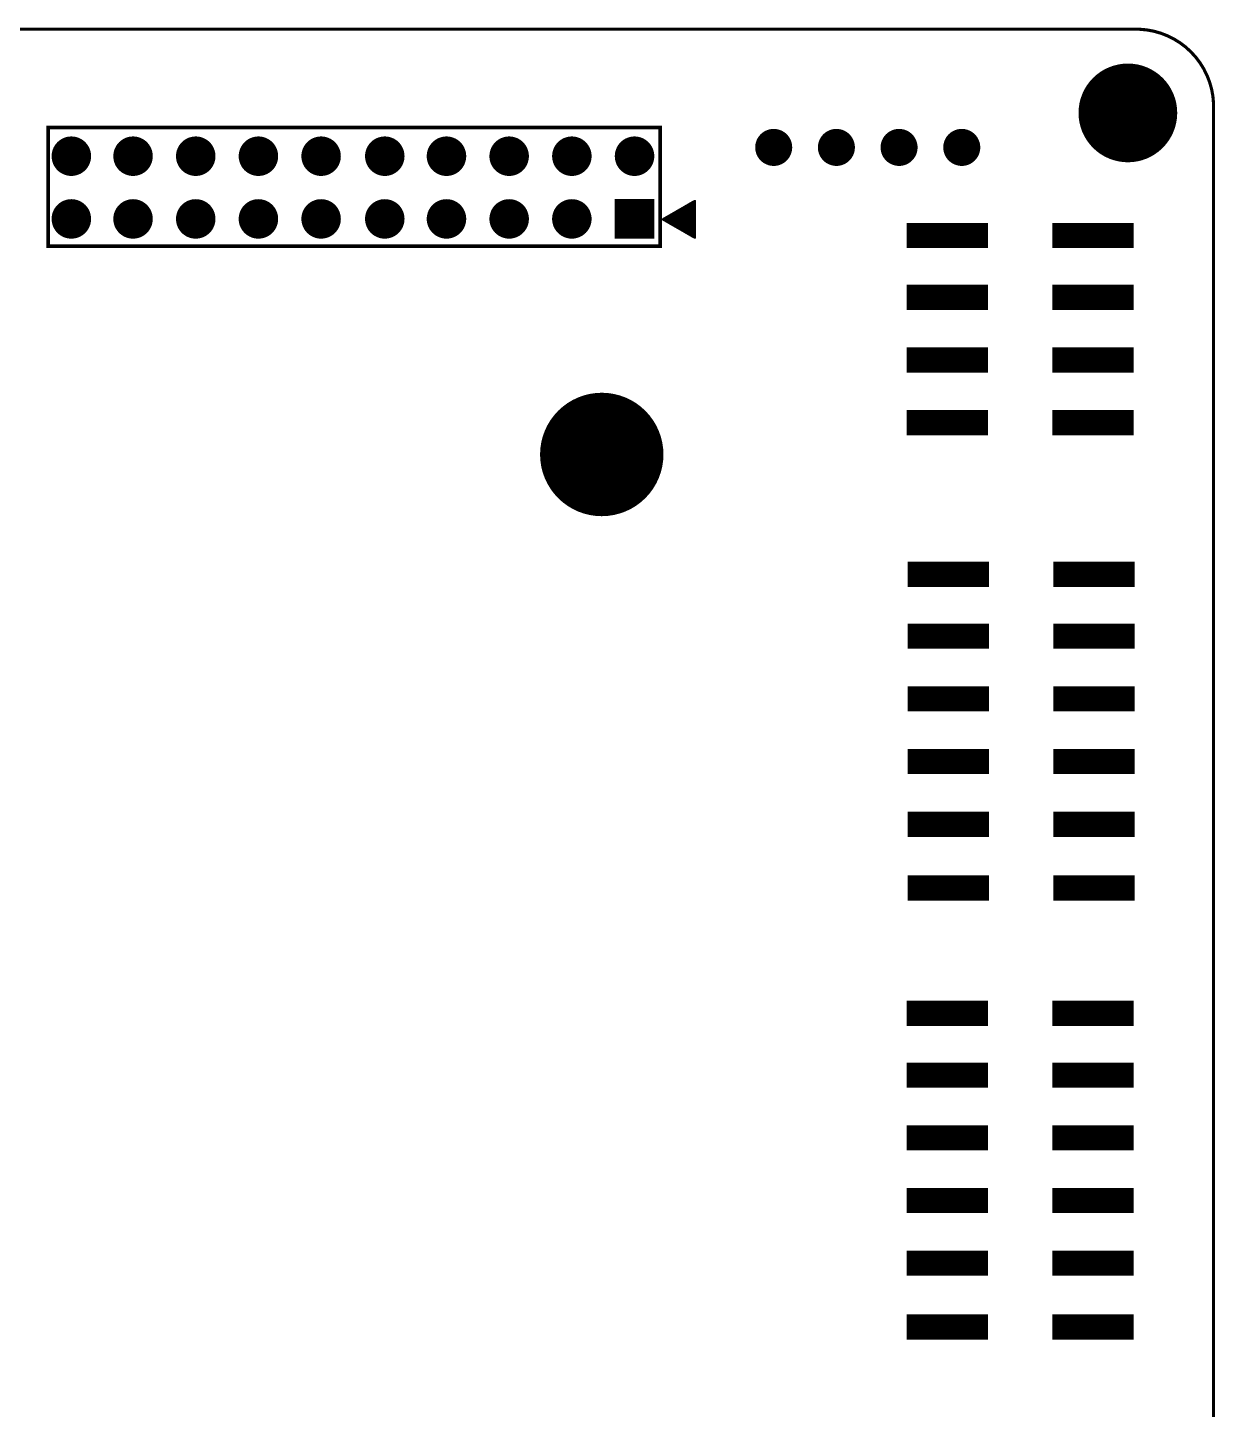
# Model space of a CAD drawing. Header units: millimetres. Extents: x 260 to 357, y 109 to 232.
# Drawn here: x 309.3 to 357.4, y 176.3 to 232.2 of the extents above; entities that cross this region are included whole.
import ezdxf

# ---------------------------------------------------------------- set-up
doc = ezdxf.new("R2010")
doc.units = ezdxf.units.MM
for name, color, linetype in [('BOARD_OUTLINE_00', 183, 'Continuous'), ('DRIL_PLTE_THRU_01', 3, 'Continuous'), ('DRIL_PLTE_THRU_02', 5, 'Continuous'), ('PADS_TOP', 96, 'Continuous'), ('PART_TOP_2DLINE_26', 254, 'Continuous'), ('PART_TOP_2DLINE_27', 2, 'Continuous'), ('TAG_00', 183, 'Continuous'), ('TAG_01', 183, 'Continuous')]:
    doc.layers.add(name, color=color, linetype=linetype)

# ---------------------------------------------------------------- blocks, each defined once
blk = doc.blocks.new('SMOOTH_0$127')
at = {"const_width": 0.0635}
blk.add_lwpolyline([(-0.03175, 0, 1), (0.03175, 0, 1)], format="xyb", close=True, dxfattribs=at)
blk = doc.blocks.new('BOARD_40')
at = {"layer": 'BOARD_OUTLINE_00', "const_width": 0.127}
blk.add_lwpolyline([(8.06, -6.94, -0.431185), (11.06, -3.94), (102.05, -3.94, -0.388879), (105.05, -6.94), (105.05, -122.038, -0.372393), (101.468, -126.811), (13.706, -126.811, -0.504041), (8.06, -122.044)], format="xyb", close=True, dxfattribs=at)
at = {"layer": 'BOARD_OUTLINE_00'}
for p in [(102.05, -3.94), (105.05, -6.94)]:
    blk.add_blockref('SMOOTH_0$127', p, dxfattribs=at)
blk = doc.blocks.new('DRIL_HOLE_0')
blk.add_lwpolyline([(0, 0, 1), (0, 0, 1)], format="xyb", close=True)
blk = doc.blocks.new('PAD_28')
at = {"const_width": 1.02}
blk.add_lwpolyline([(-1.65, 0), (1.65, 0)], dxfattribs=at)
blk = doc.blocks.new('STK_TOP_18')
at = {"layer": 'DRIL_PLTE_THRU_01'}
blk.add_blockref('DRIL_HOLE_0', (0, 0), dxfattribs=at)
at = {"layer": 'DRIL_PLTE_THRU_02'}
blk.add_blockref('DRIL_HOLE_0', (0, 0), dxfattribs=at)
at = {"layer": 'PADS_TOP'}
blk.add_blockref('PAD_28', (0, 0), dxfattribs=at)
blk = doc.blocks.new('SYM_TOP_14')
for p in [(-1.7, -0.04), (4.2, -0.04), (-1.7, -2.54), (4.2, -2.54), (-1.7, -5.08), (4.2, -5.08), (-1.7, -7.62), (4.2, -7.62), (-1.7, -10.16), (4.2, -10.16), (-1.7, -12.74), (4.2, -12.74)]:
    blk.add_blockref('STK_TOP_18', p)
blk = doc.blocks.new('PART_TOP_91')
blk.add_blockref('SYM_TOP_14', (0, 0))
blk = doc.blocks.new('DRIL_HOLE_3')
at = {"const_width": 1.5}
blk.add_lwpolyline([(-0.75, 0, 1), (0.75, 0, 1)], format="xyb", close=True, dxfattribs=at)
blk = doc.blocks.new('PAD_32')
at = {"const_width": 2.5}
blk.add_lwpolyline([(0, -1.25, 1), (0, 1.25, 1)], format="xyb", close=True, dxfattribs=at)
blk = doc.blocks.new('STK_TOP_16')
at = {"layer": 'DRIL_PLTE_THRU_01'}
blk.add_blockref('DRIL_HOLE_3', (0, 0), dxfattribs=at)
at = {"layer": 'DRIL_PLTE_THRU_02'}
blk.add_blockref('DRIL_HOLE_3', (0, 0), dxfattribs=at)
at = {"layer": 'PADS_TOP'}
blk.add_blockref('PAD_32', (0, 0), dxfattribs=at)
blk = doc.blocks.new('SYM_TOP_10')
blk.add_blockref('STK_TOP_16', (0, 0))
blk = doc.blocks.new('PART_TOP_96')
blk.add_blockref('SYM_TOP_10', (0, 0))
blk = doc.blocks.new('SYM_TOP_13')
for p in [(-1.7, -0.04), (4.2, -0.04), (-1.7, -2.54), (4.2, -2.54), (-1.7, -5.08), (4.2, -5.08), (-1.7, -7.62), (4.2, -7.62)]:
    blk.add_blockref('STK_TOP_18', p)
blk = doc.blocks.new('PART_TOP_97')
blk.add_blockref('SYM_TOP_13', (0, 0))
blk = doc.blocks.new('PART_TOP_98')
blk.add_blockref('SYM_TOP_14', (0, 0))
blk = doc.blocks.new('DRIL_HOLE_0$9000006667')
at = {"const_width": 0.45}
blk.add_lwpolyline([(-0.225, 0, 1), (0.225, 0, 1)], format="xyb", close=True, dxfattribs=at)
blk = doc.blocks.new('PAD_2')
at = {"const_width": 0.75}
blk.add_lwpolyline([(0, -0.375, 1), (0, 0.375, 1)], format="xyb", close=True, dxfattribs=at)
blk = doc.blocks.new('STK_TOP_163')
at = {"layer": 'DRIL_PLTE_THRU_01'}
blk.add_blockref('DRIL_HOLE_0$9000006667', (0, 0), dxfattribs=at)
at = {"layer": 'DRIL_PLTE_THRU_02'}
blk.add_blockref('DRIL_HOLE_0$9000006667', (0, 0), dxfattribs=at)
at = {"layer": 'PADS_TOP'}
blk.add_blockref('PAD_2', (0, 0), dxfattribs=at)
blk = doc.blocks.new('SYM_TOP_33')
for p in [(0, 0), (2.54, 0), (5.08, 0), (7.62, 0)]:
    blk.add_blockref('STK_TOP_163', p)
blk = doc.blocks.new('PART_TOP_111')
blk.add_blockref('SYM_TOP_33', (0, 0))
blk = doc.blocks.new('PAD_43')
at = {"const_width": 2}
blk.add_lwpolyline([(0, -1, 1), (0, 1, 1)], format="xyb", close=True, dxfattribs=at)
blk = doc.blocks.new('STK_TOP_15')
at = {"layer": 'DRIL_PLTE_THRU_01'}
blk.add_blockref('DRIL_HOLE_3', (0, 0), dxfattribs=at)
at = {"layer": 'DRIL_PLTE_THRU_02'}
blk.add_blockref('DRIL_HOLE_3', (0, 0), dxfattribs=at)
at = {"layer": 'PADS_TOP'}
blk.add_blockref('PAD_43', (0, 0), dxfattribs=at)
blk = doc.blocks.new('SYM_TOP_9')
blk.add_blockref('STK_TOP_15', (0, 0))
blk = doc.blocks.new('PART_TOP_124')
blk.add_blockref('SYM_TOP_9', (0, 0))
blk = doc.blocks.new('SMOOTH_0$150114')
at = {"const_width": 0.075057}
blk.add_lwpolyline([(-0.037528, 0, 1), (0.037528, 0, 1)], format="xyb", close=True, dxfattribs=at)
blk = doc.blocks.new('SMOOTH_0$1')
at = {"const_width": 0.05}
blk.add_lwpolyline([(-0.025, 0, 1), (0.025, 0, 1)], format="xyb", close=True, dxfattribs=at)
blk = doc.blocks.new('PART_BODY_TOP_76')
at = {"layer": 'PART_TOP_2DLINE_26', "const_width": 0.1}
for points in [[(-0.073, -24.112), (-0.073, -25.307)], [(-0.069, -24.107), (-0.069, -25.307)], [(-0.067, -24.099), (-0.067, -25.307)], [(-0.064, -24.093), (-0.064, -25.307)], [(-0.06, -24.093), (-0.06, -25.307)], [(-0.058, -24.08), (-0.058, -25.307)], [(-0.054, -24.08), (-0.054, -25.307)], [(-0.05, -24.07), (-0.05, -25.307)], [(-0.048, -24.069), (-0.048, -25.307)], [(-0.045, -24.061), (-0.045, -25.307)], [(-0.041, -24.059), (-0.041, -25.307)], [(-0.039, -24.05), (-0.039, -25.307)], [(-0.035, -24.05), (-0.035, -25.307)], [(-0.031, -24.036), (-0.031, -25.307)], [(-0.029, -24.036), (-0.029, -25.307)], [(-0.026, -24.027), (-0.026, -25.307)], [(-0.022, -24.027), (-0.022, -25.307)], [(-0.02, -24.017), (-0.02, -25.307)], [(-0.016, -24.021), (-0.016, -25.307)], [(-0.012, -24.023), (-0.012, -25.307)], [(-0.01, -24.027), (-0.01, -25.307)], [(-0.006, -24.036), (-0.006, -25.307)], [(-0.003, -24.036), (-0.003, -25.307)], [(-0.001, -24.046), (-0.001, -25.307)], [(0.003, -24.05), (0.003, -25.307)], [(0.007, -24.059), (0.007, -25.307)], [(0.009, -24.061), (0.009, -25.307)], [(0.013, -24.069), (0.013, -25.307)], [(0.016, -24.07), (0.016, -25.307)], [(0.018, -24.08), (0.018, -25.307)], [(0.022, -24.08), (0.022, -25.307)], [(0.026, -24.093), (0.026, -25.307)], [(0.028, -24.093), (0.028, -25.307)], [(0.032, -24.099), (0.032, -25.307)], [(0.035, -24.107), (0.035, -25.307)], [(0.037, -24.112), (0.037, -25.307)], [(-0.393, -24.669), (-0.393, -25.307)], [(-0.391, -24.665), (-0.391, -25.307)], [(-0.387, -24.659), (-0.387, -25.307)], [(-0.384, -24.655), (-0.384, -25.307)], [(-0.382, -24.646), (-0.382, -25.307)], [(-0.378, -24.642), (-0.378, -25.307)], [(-0.374, -24.632), (-0.374, -25.307)], [(-0.372, -24.632), (-0.372, -25.307)], [(-0.368, -24.623), (-0.368, -25.307)], [(-0.365, -24.623), (-0.365, -25.307)], [(-0.363, -24.612), (-0.363, -25.307)], [(-0.359, -24.612), (-0.359, -25.307)], [(-0.355, -24.602), (-0.355, -25.307)], [(-0.353, -24.598), (-0.353, -25.307)], [(-0.349, -24.592), (-0.349, -25.307)], [(-0.346, -24.592), (-0.346, -25.307)], [(-0.344, -24.579), (-0.344, -25.307)], [(-0.34, -24.579), (-0.34, -25.307)], [(-0.336, -24.566), (-0.336, -25.307)], [(-0.334, -24.566), (-0.334, -25.307)], [(-0.33, -24.56), (-0.33, -25.307)], [(-0.327, -24.554), (-0.327, -25.307)], [(-0.325, -24.547), (-0.325, -25.307)], [(-0.321, -24.545), (-0.321, -25.307)], [(-0.317, -24.535), (-0.317, -25.307)], [(-0.315, -24.535), (-0.315, -25.307)], [(-0.311, -24.522), (-0.311, -25.307)], [(-0.307, -24.522), (-0.307, -25.307)], [(-0.306, -24.512), (-0.306, -25.307)], [(-0.302, -24.509), (-0.302, -25.307)], [(-0.298, -24.503), (-0.298, -25.307)], [(-0.296, -24.499), (-0.296, -25.307)], [(-0.292, -24.49), (-0.292, -25.307)], [(-0.288, -24.488), (-0.288, -25.307)], [(-0.287, -24.48), (-0.287, -25.307)], [(-0.283, -24.478), (-0.283, -25.307)], [(-0.279, -24.471), (-0.279, -25.307)], [(-0.277, -24.469), (-0.277, -25.307)], [(-0.273, -24.461), (-0.273, -25.307)], [(-0.269, -24.455), (-0.269, -25.307)], [(-0.267, -24.45), (-0.267, -25.307)], [(-0.264, -24.442), (-0.264, -25.307)], [(-0.26, -24.436), (-0.26, -25.307)], [(-0.258, -24.431), (-0.258, -25.307)], [(-0.254, -24.427), (-0.254, -25.307)], [(-0.25, -24.417), (-0.25, -25.307)], [(-0.248, -24.417), (-0.248, -25.307)], [(-0.245, -24.411), (-0.245, -25.307)], [(-0.241, -24.404), (-0.241, -25.307)], [(-0.239, -24.398), (-0.239, -25.307)], [(-0.235, -24.392), (-0.235, -25.307)], [(-0.231, -24.385), (-0.231, -25.307)], [(-0.229, -24.383), (-0.229, -25.307)], [(-0.226, -24.373), (-0.226, -25.307)], [(-0.222, -24.373), (-0.222, -25.307)], [(-0.22, -24.364), (-0.22, -25.307)], [(-0.216, -24.36), (-0.216, -25.307)], [(-0.212, -24.354), (-0.212, -25.307)], [(-0.21, -24.351), (-0.21, -25.307)], [(-0.206, -24.341), (-0.206, -25.307)], [(-0.203, -24.341), (-0.203, -25.307)], [(-0.201, -24.331), (-0.201, -25.307)], [(-0.197, -24.328), (-0.197, -25.307)], [(-0.193, -24.318), (-0.193, -25.307)], [(-0.191, -24.318), (-0.191, -25.307)], [(-0.187, -24.309), (-0.187, -25.307)], [(-0.184, -24.307), (-0.184, -25.307)], [(-0.182, -24.297), (-0.182, -25.307)], [(-0.178, -24.297), (-0.178, -25.307)], [(-0.174, -24.288), (-0.174, -25.307)], [(-0.172, -24.288), (-0.172, -25.307)], [(-0.168, -24.274), (-0.168, -25.307)], [(-0.165, -24.274), (-0.165, -25.307)], [(-0.163, -24.261), (-0.163, -25.307)], [(-0.159, -24.261), (-0.159, -25.307)], [(-0.155, -24.255), (-0.155, -25.307)], [(-0.153, -24.25), (-0.153, -25.307)], [(-0.149, -24.242), (-0.149, -25.307)], [(-0.146, -24.242), (-0.146, -25.307)], [(-0.144, -24.231), (-0.144, -25.307)], [(-0.14, -24.231), (-0.14, -25.307)], [(-0.136, -24.223), (-0.136, -25.307)], [(-0.134, -24.217), (-0.134, -25.307)], [(-0.13, -24.211), (-0.13, -25.307)], [(-0.126, -24.204), (-0.126, -25.307)], [(-0.125, -24.198), (-0.125, -25.307)], [(-0.121, -24.198), (-0.121, -25.307)], [(-0.117, -24.189), (-0.117, -25.307)], [(-0.115, -24.185), (-0.115, -25.307)], [(-0.111, -24.179), (-0.111, -25.307)], [(-0.107, -24.173), (-0.107, -25.307)], [(-0.106, -24.166), (-0.106, -25.307)], [(-0.102, -24.164), (-0.102, -25.307)], [(-0.098, -24.156), (-0.098, -25.307)], [(-0.096, -24.151), (-0.096, -25.307)], [(-0.092, -24.145), (-0.092, -25.307)], [(-0.088, -24.137), (-0.088, -25.307)], [(-0.086, -24.135), (-0.086, -25.307)], [(-0.083, -24.128), (-0.083, -25.307)], [(-0.079, -24.126), (-0.079, -25.307)], [(-0.077, -24.116), (-0.077, -25.307)], [(0.041, -24.116), (0.041, -25.307)], [(0.045, -24.122), (0.045, -25.307)], [(0.047, -24.126), (0.047, -25.307)], [(0.051, -24.135), (0.051, -25.307)], [(0.054, -24.137), (0.054, -25.307)], [(0.056, -24.145), (0.056, -25.307)], [(0.06, -24.151), (0.06, -25.307)], [(0.064, -24.154), (0.064, -25.307)], [(0.066, -24.164), (0.066, -25.307)], [(0.07, -24.166), (0.07, -25.307)], [(0.074, -24.173), (0.074, -25.307)], [(0.075, -24.179), (0.075, -25.307)], [(0.079, -24.183), (0.079, -25.307)], [(0.083, -24.189), (0.083, -25.307)], [(0.085, -24.194), (0.085, -25.307)], [(0.089, -24.198), (0.089, -25.307)], [(0.093, -24.204), (0.093, -25.307)], [(0.094, -24.211), (0.094, -25.307)], [(0.098, -24.217), (0.098, -25.307)], [(0.102, -24.223), (0.102, -25.307)], [(0.104, -24.231), (0.104, -25.307)], [(0.108, -24.231), (0.108, -25.307)], [(0.112, -24.242), (0.112, -25.307)], [(0.114, -24.242), (0.114, -25.307)], [(0.117, -24.25), (0.117, -25.307)], [(0.121, -24.255), (0.121, -25.307)], [(0.123, -24.261), (0.123, -25.307)], [(0.127, -24.261), (0.127, -25.307)], [(0.131, -24.274), (0.131, -25.307)], [(0.133, -24.274), (0.133, -25.307)], [(0.136, -24.288), (0.136, -25.307)], [(0.14, -24.288), (0.14, -25.307)], [(0.142, -24.297), (0.142, -25.307)], [(0.146, -24.297), (0.146, -25.307)], [(0.15, -24.307), (0.15, -25.307)], [(0.152, -24.309), (0.152, -25.307)], [(0.155, -24.318), (0.155, -25.307)], [(0.159, -24.318), (0.159, -25.307)], [(0.161, -24.328), (0.161, -25.307)], [(0.165, -24.331), (0.165, -25.307)], [(0.169, -24.341), (0.169, -25.307)], [(0.171, -24.341), (0.171, -25.307)], [(0.174, -24.351), (0.174, -25.307)], [(0.178, -24.354), (0.178, -25.307)], [(0.18, -24.36), (0.18, -25.307)], [(0.184, -24.364), (0.184, -25.307)], [(0.188, -24.373), (0.188, -25.307)], [(0.19, -24.373), (0.19, -25.307)], [(0.194, -24.385), (0.194, -25.307)], [(0.197, -24.385), (0.197, -25.307)], [(0.199, -24.392), (0.199, -25.307)], [(0.203, -24.398), (0.203, -25.307)], [(0.207, -24.404), (0.207, -25.307)], [(0.209, -24.411), (0.209, -25.307)], [(0.213, -24.417), (0.213, -25.307)], [(0.216, -24.417), (0.216, -25.307)], [(0.218, -24.423), (0.218, -25.307)], [(0.222, -24.431), (0.222, -25.307)], [(0.226, -24.436), (0.226, -25.307)], [(0.228, -24.442), (0.228, -25.307)], [(0.232, -24.45), (0.232, -25.307)], [(0.235, -24.455), (0.235, -25.307)], [(0.237, -24.461), (0.237, -25.307)], [(0.241, -24.465), (0.241, -25.307)], [(0.245, -24.471), (0.245, -25.307)], [(0.247, -24.478), (0.247, -25.307)], [(0.251, -24.48), (0.251, -25.307)], [(0.255, -24.488), (0.255, -25.307)], [(0.256, -24.493), (0.256, -25.307)], [(0.26, -24.499), (0.26, -25.307)], [(0.264, -24.503), (0.264, -25.307)], [(0.266, -24.509), (0.266, -25.307)], [(0.27, -24.512), (0.27, -25.307)], [(0.274, -24.522), (0.274, -25.307)], [(0.275, -24.522), (0.275, -25.307)], [(0.279, -24.535), (0.279, -25.307)], [(0.283, -24.535), (0.283, -25.307)], [(0.285, -24.545), (0.285, -25.307)], [(0.289, -24.547), (0.289, -25.307)], [(0.293, -24.554), (0.293, -25.307)], [(0.295, -24.556), (0.295, -25.307)], [(0.298, -24.566), (0.298, -25.307)], [(0.302, -24.566), (0.302, -25.307)], [(0.304, -24.579), (0.304, -25.307)], [(0.308, -24.579), (0.308, -25.307)], [(0.312, -24.589), (0.312, -25.307)], [(0.314, -24.592), (0.314, -25.307)], [(0.317, -24.598), (0.317, -25.307)], [(0.321, -24.598), (0.321, -25.307)], [(0.323, -24.612), (0.323, -25.307)], [(0.327, -24.612), (0.327, -25.307)], [(0.331, -24.621), (0.331, -25.307)], [(0.333, -24.623), (0.333, -25.307)], [(0.336, -24.631), (0.336, -25.307)], [(0.34, -24.632), (0.34, -25.307)], [(0.342, -24.642), (0.342, -25.307)], [(0.346, -24.646), (0.346, -25.307)], [(0.35, -24.655), (0.35, -25.307)], [(0.352, -24.655), (0.352, -25.307)], [(0.355, -24.665), (0.355, -25.307)], [(0.359, -24.669), (0.359, -25.307)], [(-0.717, -25.233), (-0.717, -25.307)], [(-0.715, -25.227), (-0.715, -25.307)], [(-0.711, -25.221), (-0.711, -25.307)], [(-0.708, -25.221), (-0.708, -25.307)], [(-0.706, -25.208), (-0.706, -25.307)], [(-0.702, -25.208), (-0.702, -25.307)], [(-0.698, -25.194), (-0.698, -25.307)], [(-0.696, -25.194), (-0.696, -25.307)], [(-0.692, -25.185), (-0.692, -25.307)], [(-0.688, -25.185), (-0.688, -25.307)], [(-0.687, -25.175), (-0.687, -25.307)], [(-0.683, -25.175), (-0.683, -25.307)], [(-0.679, -25.164), (-0.679, -25.307)], [(-0.677, -25.164), (-0.677, -25.307)], [(-0.673, -25.154), (-0.673, -25.307)], [(-0.669, -25.151), (-0.669, -25.307)], [(-0.668, -25.141), (-0.668, -25.307)], [(-0.664, -25.141), (-0.664, -25.307)], [(-0.66, -25.128), (-0.66, -25.307)], [(-0.658, -25.128), (-0.658, -25.307)], [(-0.654, -25.122), (-0.654, -25.307)], [(-0.65, -25.118), (-0.65, -25.307)], [(-0.648, -25.109), (-0.648, -25.307)], [(-0.645, -25.109), (-0.645, -25.307)], [(-0.641, -25.097), (-0.641, -25.307)], [(-0.639, -25.097), (-0.639, -25.307)], [(-0.635, -25.09), (-0.635, -25.307)], [(-0.631, -25.084), (-0.631, -25.307)], [(-0.629, -25.078), (-0.629, -25.307)], [(-0.626, -25.071), (-0.626, -25.307)], [(-0.622, -25.065), (-0.622, -25.307)], [(-0.62, -25.065), (-0.62, -25.307)], [(-0.616, -25.059), (-0.616, -25.307)], [(-0.612, -25.052), (-0.612, -25.307)], [(-0.61, -25.046), (-0.61, -25.307)], [(-0.607, -25.04), (-0.607, -25.307)], [(-0.603, -25.033), (-0.603, -25.307)], [(-0.601, -25.027), (-0.601, -25.307)], [(-0.597, -25.021), (-0.597, -25.307)], [(-0.593, -25.017), (-0.593, -25.307)], [(-0.591, -25.012), (-0.591, -25.307)], [(-0.588, -25.004), (-0.588, -25.307)], [(-0.584, -25.002), (-0.584, -25.307)], [(-0.582, -24.994), (-0.582, -25.307)], [(-0.578, -24.989), (-0.578, -25.307)], [(-0.574, -24.983), (-0.574, -25.307)], [(-0.572, -24.979), (-0.572, -25.307)], [(-0.568, -24.973), (-0.568, -25.307)], [(-0.565, -24.97), (-0.565, -25.307)], [(-0.563, -24.96), (-0.563, -25.307)], [(-0.559, -24.956), (-0.559, -25.307)], [(-0.555, -24.947), (-0.555, -25.307)], [(-0.553, -24.947), (-0.553, -25.307)], [(-0.549, -24.937), (-0.549, -25.307)], [(-0.546, -24.935), (-0.546, -25.307)], [(-0.544, -24.928), (-0.544, -25.307)], [(-0.54, -24.926), (-0.54, -25.307)], [(-0.536, -24.916), (-0.536, -25.307)], [(-0.534, -24.916), (-0.534, -25.307)], [(-0.53, -24.903), (-0.53, -25.307)], [(-0.527, -24.903), (-0.527, -25.307)], [(-0.525, -24.89), (-0.525, -25.307)], [(-0.521, -24.89), (-0.521, -25.307)], [(-0.517, -24.88), (-0.517, -25.307)], [(-0.515, -24.88), (-0.515, -25.307)], [(-0.511, -24.871), (-0.511, -25.307)], [(-0.507, -24.871), (-0.507, -25.307)], [(-0.506, -24.859), (-0.506, -25.307)], [(-0.502, -24.859), (-0.502, -25.307)], [(-0.498, -24.85), (-0.498, -25.307)], [(-0.496, -24.85), (-0.496, -25.307)], [(-0.492, -24.84), (-0.492, -25.307)], [(-0.488, -24.84), (-0.488, -25.307)], [(-0.487, -24.827), (-0.487, -25.307)], [(-0.483, -24.827), (-0.483, -25.307)], [(-0.479, -24.817), (-0.479, -25.307)], [(-0.477, -24.817), (-0.477, -25.307)], [(-0.473, -24.808), (-0.473, -25.307)], [(-0.469, -24.804), (-0.469, -25.307)], [(-0.467, -24.794), (-0.467, -25.307)], [(-0.464, -24.792), (-0.464, -25.307)], [(-0.46, -24.785), (-0.46, -25.307)], [(-0.458, -24.779), (-0.458, -25.307)], [(-0.454, -24.773), (-0.454, -25.307)], [(-0.45, -24.77), (-0.45, -25.307)], [(-0.448, -24.76), (-0.448, -25.307)], [(-0.445, -24.76), (-0.445, -25.307)], [(-0.441, -24.754), (-0.441, -25.307)], [(-0.439, -24.747), (-0.439, -25.307)], [(-0.435, -24.741), (-0.435, -25.307)], [(-0.431, -24.735), (-0.431, -25.307)], [(-0.429, -24.728), (-0.429, -25.307)], [(-0.426, -24.722), (-0.426, -25.307)], [(-0.422, -24.722), (-0.422, -25.307)], [(-0.42, -24.712), (-0.42, -25.307)], [(-0.416, -24.709), (-0.416, -25.307)], [(-0.412, -24.703), (-0.412, -25.307)], [(-0.41, -24.697), (-0.41, -25.307)], [(-0.407, -24.69), (-0.407, -25.307)], [(-0.403, -24.688), (-0.403, -25.307)], [(-0.401, -24.678), (-0.401, -25.307)], [(-0.397, -24.678), (-0.397, -25.307)], [(0.361, -24.678), (0.361, -25.307)], [(0.365, -24.678), (0.365, -25.307)], [(0.369, -24.688), (0.369, -25.307)], [(0.371, -24.69), (0.371, -25.307)], [(0.375, -24.697), (0.375, -25.307)], [(0.378, -24.703), (0.378, -25.307)], [(0.38, -24.709), (0.38, -25.307)], [(0.384, -24.716), (0.384, -25.307)], [(0.388, -24.718), (0.388, -25.307)], [(0.39, -24.722), (0.39, -25.307)], [(0.394, -24.728), (0.394, -25.307)], [(0.397, -24.735), (0.397, -25.307)], [(0.399, -24.741), (0.399, -25.307)], [(0.403, -24.747), (0.403, -25.307)], [(0.407, -24.754), (0.407, -25.307)], [(0.409, -24.76), (0.409, -25.307)], [(0.413, -24.76), (0.413, -25.307)], [(0.416, -24.77), (0.416, -25.307)], [(0.418, -24.773), (0.418, -25.307)], [(0.422, -24.779), (0.422, -25.307)], [(0.426, -24.785), (0.426, -25.307)], [(0.428, -24.792), (0.428, -25.307)], [(0.432, -24.794), (0.432, -25.307)], [(0.435, -24.804), (0.435, -25.307)], [(0.437, -24.808), (0.437, -25.307)], [(0.441, -24.813), (0.441, -25.307)], [(0.445, -24.817), (0.445, -25.307)], [(0.447, -24.823), (0.447, -25.307)], [(0.451, -24.827), (0.451, -25.307)], [(0.455, -24.836), (0.455, -25.307)], [(0.456, -24.84), (0.456, -25.307)], [(0.46, -24.85), (0.46, -25.307)], [(0.464, -24.85), (0.464, -25.307)], [(0.466, -24.859), (0.466, -25.307)], [(0.47, -24.859), (0.47, -25.307)], [(0.474, -24.871), (0.474, -25.307)], [(0.475, -24.871), (0.475, -25.307)], [(0.479, -24.884), (0.479, -25.307)], [(0.483, -24.884), (0.483, -25.307)], [(0.485, -24.89), (0.485, -25.307)], [(0.489, -24.89), (0.489, -25.307)], [(0.493, -24.903), (0.493, -25.307)], [(0.495, -24.903), (0.495, -25.307)], [(0.498, -24.916), (0.498, -25.307)], [(0.502, -24.916), (0.502, -25.307)], [(0.504, -24.926), (0.504, -25.307)], [(0.508, -24.928), (0.508, -25.307)], [(0.512, -24.935), (0.512, -25.307)], [(0.514, -24.937), (0.514, -25.307)], [(0.517, -24.947), (0.517, -25.307)], [(0.521, -24.947), (0.521, -25.307)], [(0.523, -24.956), (0.523, -25.307)], [(0.527, -24.96), (0.527, -25.307)], [(0.531, -24.966), (0.531, -25.307)], [(0.533, -24.973), (0.533, -25.307)], [(0.536, -24.979), (0.536, -25.307)], [(0.54, -24.983), (0.54, -25.307)], [(0.542, -24.989), (0.542, -25.307)], [(0.546, -24.994), (0.546, -25.307)], [(0.55, -25.002), (0.55, -25.307)], [(0.552, -25.004), (0.552, -25.307)], [(0.555, -25.012), (0.555, -25.307)], [(0.559, -25.017), (0.559, -25.307)], [(0.561, -25.021), (0.561, -25.307)], [(0.565, -25.027), (0.565, -25.307)], [(0.569, -25.033), (0.569, -25.307)], [(0.571, -25.04), (0.571, -25.307)], [(0.575, -25.042), (0.575, -25.307)], [(0.578, -25.052), (0.578, -25.307)], [(0.58, -25.055), (0.58, -25.307)], [(0.584, -25.065), (0.584, -25.307)], [(0.588, -25.065), (0.588, -25.307)], [(0.59, -25.071), (0.59, -25.307)], [(0.594, -25.078), (0.594, -25.307)], [(0.597, -25.084), (0.597, -25.307)], [(0.599, -25.09), (0.599, -25.307)], [(0.603, -25.097), (0.603, -25.307)], [(0.607, -25.097), (0.607, -25.307)], [(0.609, -25.109), (0.609, -25.307)], [(0.613, -25.109), (0.613, -25.307)], [(0.616, -25.118), (0.616, -25.307)], [(0.618, -25.118), (0.618, -25.307)], [(0.622, -25.128), (0.622, -25.307)], [(0.626, -25.128), (0.626, -25.307)], [(0.628, -25.141), (0.628, -25.307)], [(0.632, -25.141), (0.632, -25.307)], [(0.636, -25.151), (0.636, -25.307)], [(0.637, -25.151), (0.637, -25.307)], [(0.641, -25.164), (0.641, -25.307)], [(0.645, -25.164), (0.645, -25.307)], [(0.647, -25.175), (0.647, -25.307)], [(0.651, -25.175), (0.651, -25.307)], [(0.655, -25.185), (0.655, -25.307)], [(0.656, -25.185), (0.656, -25.307)], [(0.66, -25.194), (0.66, -25.307)], [(0.664, -25.194), (0.664, -25.307)], [(0.666, -25.208), (0.666, -25.307)], [(0.67, -25.208), (0.67, -25.307)], [(0.674, -25.221), (0.674, -25.307)], [(0.676, -25.221), (0.676, -25.307)], [(0.679, -25.227), (0.679, -25.307)], [(0.683, -25.233), (0.683, -25.307)], [(-0.753, -25.294), (-0.753, -25.307)], [(-0.749, -25.288), (-0.749, -25.307)], [(-0.746, -25.284), (-0.746, -25.307)], [(-0.744, -25.278), (-0.744, -25.307)], [(-0.74, -25.271), (-0.74, -25.307)], [(-0.736, -25.265), (-0.736, -25.307)], [(-0.734, -25.259), (-0.734, -25.307)], [(-0.73, -25.252), (-0.73, -25.307)], [(-0.727, -25.252), (-0.727, -25.307)], [(-0.725, -25.24), (-0.725, -25.307)], [(-0.721, -25.24), (-0.721, -25.307)], [(0.685, -25.24), (0.685, -25.307)], [(0.689, -25.24), (0.689, -25.307)], [(0.693, -25.252), (0.693, -25.307)], [(0.695, -25.252), (0.695, -25.307)], [(0.698, -25.261), (0.698, -25.307)], [(0.702, -25.265), (0.702, -25.307)], [(0.704, -25.271), (0.704, -25.307)], [(0.708, -25.274), (0.708, -25.307)], [(0.712, -25.284), (0.712, -25.307)], [(0.714, -25.288), (0.714, -25.307)], [(0.717, -25.294), (0.717, -25.307)], [(0.721, -25.297), (0.721, -25.299)]]:
    blk.add_lwpolyline(points, dxfattribs=at)
at = {"layer": 'PART_TOP_2DLINE_27', "const_width": 0.15}
blk.add_lwpolyline([(-1.1, 0.9), (3.7, 0.9), (3.7, -23.9), (-1.1, -23.9)], close=True, dxfattribs=at)
at = {"layer": 'TAG_00'}
blk.add_lwpolyline([(0, 0), (0, 0)], dxfattribs=at)
at = {"layer": 'TAG_01'}
blk.add_lwpolyline([(0, 0), (0, 0)], dxfattribs=at)
at = {"layer": 'PART_TOP_2DLINE_26'}
for p in [(-0.073, -24.112), (-0.069, -24.107), (-0.067, -24.099), (-0.064, -24.093), (-0.06, -24.093), (-0.058, -24.08), (-0.054, -24.08), (-0.05, -24.07), (-0.048, -24.069), (-0.045, -24.061), (-0.041, -24.059), (-0.039, -24.05), (-0.035, -24.05), (-0.031, -24.036), (-0.029, -24.036), (-0.026, -24.027), (-0.022, -24.027), (-0.02, -24.017), (-0.016, -24.021), (-0.012, -24.023), (-0.01, -24.027), (-0.006, -24.036), (-0.003, -24.036), (-0.001, -24.046), (0.003, -24.05), (0.007, -24.059), (0.009, -24.061), (0.013, -24.069), (0.016, -24.07), (0.018, -24.08), (0.022, -24.08), (0.026, -24.093), (0.028, -24.093), (0.032, -24.099), (0.035, -24.107), (0.037, -24.112), (-0.393, -24.669), (-0.391, -24.665), (-0.387, -24.659), (-0.384, -24.655), (-0.382, -24.646), (-0.378, -24.642), (-0.374, -24.632), (-0.372, -24.632), (-0.368, -24.623), (-0.365, -24.623), (-0.363, -24.612), (-0.359, -24.612), (-0.355, -24.602), (-0.353, -24.598), (-0.349, -24.592), (-0.346, -24.592), (-0.344, -24.579), (-0.34, -24.579), (-0.336, -24.566), (-0.334, -24.566), (-0.33, -24.56), (-0.327, -24.554), (-0.325, -24.547), (-0.321, -24.545), (-0.317, -24.535), (-0.315, -24.535), (-0.311, -24.522), (-0.307, -24.522), (-0.306, -24.512), (-0.302, -24.509), (-0.298, -24.503), (-0.296, -24.499), (-0.292, -24.49), (-0.288, -24.488), (-0.287, -24.48), (-0.283, -24.478), (-0.279, -24.471), (-0.277, -24.469), (-0.273, -24.461), (-0.269, -24.455), (-0.267, -24.45), (-0.264, -24.442), (-0.26, -24.436), (-0.258, -24.431), (-0.254, -24.427), (-0.25, -24.417), (-0.248, -24.417), (-0.245, -24.411), (-0.241, -24.404), (-0.239, -24.398), (-0.235, -24.392), (-0.231, -24.385), (-0.229, -24.383), (-0.226, -24.373), (-0.222, -24.373), (-0.22, -24.364), (-0.216, -24.36), (-0.212, -24.354), (-0.21, -24.351), (-0.206, -24.341), (-0.203, -24.341), (-0.201, -24.331), (-0.197, -24.328), (-0.193, -24.318), (-0.191, -24.318), (-0.187, -24.309), (-0.184, -24.307), (-0.182, -24.297), (-0.178, -24.297), (-0.174, -24.288), (-0.172, -24.288), (-0.168, -24.274), (-0.165, -24.274), (-0.163, -24.261), (-0.159, -24.261), (-0.155, -24.255), (-0.153, -24.25), (-0.149, -24.242), (-0.146, -24.242), (-0.144, -24.231), (-0.14, -24.231), (-0.136, -24.223), (-0.134, -24.217), (-0.13, -24.211), (-0.126, -24.204), (-0.125, -24.198), (-0.121, -24.198), (-0.117, -24.189), (-0.115, -24.185), (-0.111, -24.179), (-0.107, -24.173), (-0.106, -24.166), (-0.102, -24.164), (-0.098, -24.156), (-0.096, -24.151), (-0.092, -24.145), (-0.088, -24.137), (-0.086, -24.135), (-0.083, -24.128), (-0.079, -24.126), (-0.077, -24.116), (0.041, -24.116), (0.045, -24.122), (0.047, -24.126), (0.051, -24.135), (0.054, -24.137), (0.056, -24.145), (0.06, -24.151), (0.064, -24.154), (0.066, -24.164), (0.07, -24.166), (0.074, -24.173), (0.075, -24.179), (0.079, -24.183), (0.083, -24.189), (0.085, -24.194), (0.089, -24.198), (0.093, -24.204), (0.094, -24.211), (0.098, -24.217), (0.102, -24.223), (0.104, -24.231), (0.108, -24.231), (0.112, -24.242), (0.114, -24.242), (0.117, -24.25), (0.121, -24.255), (0.123, -24.261), (0.127, -24.261), (0.131, -24.274), (0.133, -24.274), (0.136, -24.288), (0.14, -24.288), (0.142, -24.297), (0.146, -24.297), (0.15, -24.307), (0.152, -24.309), (0.155, -24.318), (0.159, -24.318), (0.161, -24.328), (0.165, -24.331), (0.169, -24.341), (0.171, -24.341), (0.174, -24.351), (0.178, -24.354), (0.18, -24.36), (0.184, -24.364), (0.188, -24.373), (0.19, -24.373), (0.194, -24.385), (0.197, -24.385), (0.199, -24.392), (0.203, -24.398), (0.207, -24.404), (0.209, -24.411), (0.213, -24.417), (0.216, -24.417), (0.218, -24.423), (0.222, -24.431), (0.226, -24.436), (0.228, -24.442), (0.232, -24.45), (0.235, -24.455), (0.237, -24.461), (0.241, -24.465), (0.245, -24.471), (0.247, -24.478), (0.251, -24.48), (0.255, -24.488), (0.256, -24.493), (0.26, -24.499), (0.264, -24.503), (0.266, -24.509), (0.27, -24.512), (0.274, -24.522), (0.275, -24.522), (0.279, -24.535), (0.283, -24.535), (0.285, -24.545), (0.289, -24.547), (0.293, -24.554), (0.295, -24.556), (0.298, -24.566), (0.302, -24.566), (0.304, -24.579), (0.308, -24.579), (0.312, -24.589), (0.314, -24.592), (0.317, -24.598), (0.321, -24.598), (0.323, -24.612), (0.327, -24.612), (0.331, -24.621), (0.333, -24.623), (0.336, -24.631), (0.34, -24.632), (0.342, -24.642), (0.346, -24.646), (0.35, -24.655), (0.352, -24.655), (0.355, -24.665), (0.359, -24.669), (-0.717, -25.233), (-0.715, -25.227), (-0.711, -25.221), (-0.708, -25.221), (-0.706, -25.208), (-0.702, -25.208), (-0.698, -25.194), (-0.696, -25.194), (-0.692, -25.185), (-0.688, -25.185), (-0.687, -25.175), (-0.683, -25.175), (-0.679, -25.164), (-0.677, -25.164), (-0.673, -25.154), (-0.669, -25.151), (-0.668, -25.141), (-0.664, -25.141), (-0.66, -25.128), (-0.658, -25.128), (-0.654, -25.122), (-0.65, -25.118), (-0.648, -25.109), (-0.645, -25.109), (-0.641, -25.097), (-0.639, -25.097), (-0.635, -25.09), (-0.631, -25.084), (-0.629, -25.078), (-0.626, -25.071), (-0.622, -25.065), (-0.62, -25.065), (-0.616, -25.059), (-0.612, -25.052), (-0.61, -25.046), (-0.607, -25.04), (-0.603, -25.033), (-0.601, -25.027), (-0.597, -25.021), (-0.593, -25.017), (-0.591, -25.012), (-0.588, -25.004), (-0.584, -25.002), (-0.582, -24.994), (-0.578, -24.989), (-0.574, -24.983), (-0.572, -24.979), (-0.568, -24.973), (-0.565, -24.97), (-0.563, -24.96), (-0.559, -24.956), (-0.555, -24.947), (-0.553, -24.947), (-0.549, -24.937), (-0.546, -24.935), (-0.544, -24.928), (-0.54, -24.926), (-0.536, -24.916), (-0.534, -24.916), (-0.53, -24.903), (-0.527, -24.903), (-0.525, -24.89), (-0.521, -24.89), (-0.517, -24.88), (-0.515, -24.88), (-0.511, -24.871), (-0.507, -24.871), (-0.506, -24.859), (-0.502, -24.859), (-0.498, -24.85), (-0.496, -24.85), (-0.492, -24.84), (-0.488, -24.84), (-0.487, -24.827), (-0.483, -24.827), (-0.479, -24.817), (-0.477, -24.817), (-0.473, -24.808), (-0.469, -24.804), (-0.467, -24.794), (-0.464, -24.792), (-0.46, -24.785), (-0.458, -24.779), (-0.454, -24.773), (-0.45, -24.77), (-0.448, -24.76), (-0.445, -24.76), (-0.441, -24.754), (-0.439, -24.747), (-0.435, -24.741), (-0.431, -24.735), (-0.429, -24.728), (-0.426, -24.722), (-0.422, -24.722), (-0.42, -24.712), (-0.416, -24.709), (-0.412, -24.703), (-0.41, -24.697), (-0.407, -24.69), (-0.403, -24.688), (-0.401, -24.678), (-0.397, -24.678), (0.361, -24.678), (0.365, -24.678), (0.369, -24.688), (0.371, -24.69), (0.375, -24.697), (0.378, -24.703), (0.38, -24.709), (0.384, -24.716), (0.388, -24.718), (0.39, -24.722), (0.394, -24.728), (0.397, -24.735), (0.399, -24.741), (0.403, -24.747), (0.407, -24.754), (0.409, -24.76), (0.413, -24.76), (0.416, -24.77), (0.418, -24.773), (0.422, -24.779), (0.426, -24.785), (0.428, -24.792), (0.432, -24.794), (0.435, -24.804), (0.437, -24.808), (0.441, -24.813), (0.445, -24.817), (0.447, -24.823), (0.451, -24.827), (0.455, -24.836), (0.456, -24.84), (0.46, -24.85), (0.464, -24.85), (0.466, -24.859), (0.47, -24.859), (0.474, -24.871), (0.475, -24.871), (0.479, -24.884), (0.483, -24.884), (0.485, -24.89), (0.489, -24.89), (0.493, -24.903), (0.495, -24.903), (0.498, -24.916), (0.502, -24.916), (0.504, -24.926), (0.508, -24.928), (0.512, -24.935), (0.514, -24.937), (0.517, -24.947), (0.521, -24.947), (0.523, -24.956), (0.527, -24.96), (0.531, -24.966), (0.533, -24.973), (0.536, -24.979), (0.54, -24.983), (0.542, -24.989), (0.546, -24.994), (0.55, -25.002), (0.552, -25.004), (0.555, -25.012), (0.559, -25.017), (0.561, -25.021), (0.565, -25.027), (0.569, -25.033), (0.571, -25.04), (0.575, -25.042), (0.578, -25.052), (0.58, -25.055), (0.584, -25.065), (0.588, -25.065), (0.59, -25.071), (0.594, -25.078), (0.597, -25.084), (0.599, -25.09), (0.603, -25.097), (0.607, -25.097), (0.609, -25.109), (0.613, -25.109), (0.616, -25.118), (0.618, -25.118), (0.622, -25.128), (0.626, -25.128), (0.628, -25.141), (0.632, -25.141), (0.636, -25.151), (0.637, -25.151), (0.641, -25.164), (0.645, -25.164), (0.647, -25.175), (0.651, -25.175), (0.655, -25.185), (0.656, -25.185), (0.66, -25.194), (0.664, -25.194), (0.666, -25.208), (0.67, -25.208), (0.674, -25.221), (0.676, -25.221), (0.679, -25.227), (0.683, -25.233), (-0.753, -25.294), (-0.753, -25.307), (-0.749, -25.288), (-0.749, -25.307), (-0.746, -25.284), (-0.746, -25.307), (-0.744, -25.278), (-0.744, -25.307), (-0.74, -25.271), (-0.74, -25.307), (-0.736, -25.265), (-0.736, -25.307), (-0.734, -25.259), (-0.734, -25.307), (-0.73, -25.252), (-0.73, -25.307), (-0.727, -25.252), (-0.727, -25.307), (-0.725, -25.24), (-0.725, -25.307), (-0.721, -25.24), (-0.721, -25.307), (-0.717, -25.307), (-0.715, -25.307), (-0.711, -25.307), (-0.708, -25.307), (-0.706, -25.307), (-0.702, -25.307), (-0.698, -25.307), (-0.696, -25.307), (-0.692, -25.307), (-0.688, -25.307), (-0.687, -25.307), (-0.683, -25.307), (-0.679, -25.307), (-0.677, -25.307), (-0.673, -25.307), (-0.669, -25.307), (-0.668, -25.307), (-0.664, -25.307), (-0.66, -25.307), (-0.658, -25.307), (-0.654, -25.307), (-0.65, -25.307), (-0.648, -25.307), (-0.645, -25.307), (-0.641, -25.307), (-0.639, -25.307), (-0.635, -25.307), (-0.631, -25.307), (-0.629, -25.307), (-0.626, -25.307), (-0.622, -25.307), (-0.62, -25.307), (-0.616, -25.307), (-0.612, -25.307), (-0.61, -25.307), (-0.607, -25.307), (-0.603, -25.307), (-0.601, -25.307), (-0.597, -25.307), (-0.593, -25.307), (-0.591, -25.307), (-0.588, -25.307), (-0.584, -25.307), (-0.582, -25.307), (-0.578, -25.307), (-0.574, -25.307), (-0.572, -25.307), (-0.568, -25.307), (-0.565, -25.307), (-0.563, -25.307), (-0.559, -25.307), (-0.555, -25.307), (-0.553, -25.307), (-0.549, -25.307), (-0.546, -25.307), (-0.544, -25.307), (-0.54, -25.307), (-0.536, -25.307), (-0.534, -25.307), (-0.53, -25.307), (-0.527, -25.307), (-0.525, -25.307), (-0.521, -25.307), (-0.517, -25.307), (-0.515, -25.307), (-0.511, -25.307), (-0.507, -25.307), (-0.506, -25.307), (-0.502, -25.307), (-0.498, -25.307), (-0.496, -25.307), (-0.492, -25.307), (-0.488, -25.307), (-0.487, -25.307), (-0.483, -25.307), (-0.479, -25.307), (-0.477, -25.307), (-0.473, -25.307), (-0.469, -25.307), (-0.467, -25.307), (-0.464, -25.307), (-0.46, -25.307), (-0.458, -25.307), (-0.454, -25.307), (-0.45, -25.307), (-0.448, -25.307), (-0.445, -25.307), (-0.441, -25.307), (-0.439, -25.307), (-0.435, -25.307), (-0.431, -25.307), (-0.429, -25.307), (-0.426, -25.307), (-0.422, -25.307), (-0.42, -25.307), (-0.416, -25.307), (-0.412, -25.307), (-0.41, -25.307), (-0.407, -25.307), (-0.403, -25.307), (-0.401, -25.307), (-0.397, -25.307), (-0.393, -25.307), (-0.391, -25.307), (-0.387, -25.307), (-0.384, -25.307), (-0.382, -25.307), (-0.378, -25.307), (-0.374, -25.307), (-0.372, -25.307), (-0.368, -25.307), (-0.365, -25.307), (-0.363, -25.307), (-0.359, -25.307), (-0.355, -25.307), (-0.353, -25.307), (-0.349, -25.307), (-0.346, -25.307), (-0.344, -25.307), (-0.34, -25.307), (-0.336, -25.307), (-0.334, -25.307), (-0.33, -25.307), (-0.327, -25.307), (-0.325, -25.307), (-0.321, -25.307), (-0.317, -25.307), (-0.315, -25.307), (-0.311, -25.307), (-0.307, -25.307), (-0.306, -25.307), (-0.302, -25.307), (-0.298, -25.307), (-0.296, -25.307), (-0.292, -25.307), (-0.288, -25.307), (-0.287, -25.307), (-0.283, -25.307), (-0.279, -25.307), (-0.277, -25.307), (-0.273, -25.307), (-0.269, -25.307), (-0.267, -25.307), (-0.264, -25.307), (-0.26, -25.307), (-0.258, -25.307), (-0.254, -25.307), (-0.25, -25.307), (-0.248, -25.307), (-0.245, -25.307), (-0.241, -25.307), (-0.239, -25.307), (-0.235, -25.307), (-0.231, -25.307), (-0.229, -25.307), (-0.226, -25.307), (-0.222, -25.307), (-0.22, -25.307), (-0.216, -25.307), (-0.212, -25.307), (-0.21, -25.307), (-0.206, -25.307), (-0.203, -25.307), (-0.201, -25.307), (-0.197, -25.307), (-0.193, -25.307), (-0.191, -25.307), (-0.187, -25.307), (-0.184, -25.307), (-0.182, -25.307), (-0.178, -25.307), (-0.174, -25.307), (-0.172, -25.307), (-0.168, -25.307), (-0.165, -25.307), (-0.163, -25.307), (-0.159, -25.307), (-0.155, -25.307), (-0.153, -25.307), (-0.149, -25.307), (-0.146, -25.307), (-0.144, -25.307), (-0.14, -25.307), (-0.136, -25.307), (-0.134, -25.307), (-0.13, -25.307), (-0.126, -25.307), (-0.125, -25.307), (-0.121, -25.307), (-0.117, -25.307), (-0.115, -25.307), (-0.111, -25.307), (-0.107, -25.307), (-0.106, -25.307), (-0.102, -25.307), (-0.098, -25.307), (-0.096, -25.307), (-0.092, -25.307), (-0.088, -25.307), (-0.086, -25.307), (-0.083, -25.307), (-0.079, -25.307), (-0.077, -25.307), (-0.073, -25.307), (-0.069, -25.307), (-0.067, -25.307), (-0.064, -25.307), (-0.06, -25.307), (-0.058, -25.307), (-0.054, -25.307), (-0.05, -25.307), (-0.048, -25.307), (-0.045, -25.307), (-0.041, -25.307), (-0.039, -25.307), (-0.035, -25.307), (-0.031, -25.307), (-0.029, -25.307), (-0.026, -25.307), (-0.022, -25.307), (-0.02, -25.307), (-0.016, -25.307), (-0.012, -25.307), (-0.01, -25.307), (-0.006, -25.307), (-0.003, -25.307), (-0.001, -25.307), (0.003, -25.307), (0.007, -25.307), (0.009, -25.307), (0.013, -25.307), (0.016, -25.307), (0.018, -25.307), (0.022, -25.307), (0.026, -25.307), (0.028, -25.307), (0.032, -25.307), (0.035, -25.307), (0.037, -25.307), (0.041, -25.307), (0.045, -25.307), (0.047, -25.307), (0.051, -25.307), (0.054, -25.307), (0.056, -25.307), (0.06, -25.307), (0.064, -25.307), (0.066, -25.307), (0.07, -25.307), (0.074, -25.307), (0.075, -25.307), (0.079, -25.307), (0.083, -25.307), (0.085, -25.307), (0.089, -25.307), (0.093, -25.307), (0.094, -25.307), (0.098, -25.307), (0.102, -25.307), (0.104, -25.307), (0.108, -25.307), (0.112, -25.307), (0.114, -25.307), (0.117, -25.307), (0.121, -25.307), (0.123, -25.307), (0.127, -25.307), (0.131, -25.307), (0.133, -25.307), (0.136, -25.307), (0.14, -25.307), (0.142, -25.307), (0.146, -25.307), (0.15, -25.307), (0.152, -25.307), (0.155, -25.307), (0.159, -25.307), (0.161, -25.307), (0.165, -25.307), (0.169, -25.307), (0.171, -25.307), (0.174, -25.307), (0.178, -25.307), (0.18, -25.307), (0.184, -25.307), (0.188, -25.307), (0.19, -25.307), (0.194, -25.307), (0.197, -25.307), (0.199, -25.307), (0.203, -25.307), (0.207, -25.307), (0.209, -25.307), (0.213, -25.307), (0.216, -25.307), (0.218, -25.307), (0.222, -25.307), (0.226, -25.307), (0.228, -25.307), (0.232, -25.307), (0.235, -25.307), (0.237, -25.307), (0.241, -25.307), (0.245, -25.307), (0.247, -25.307), (0.251, -25.307), (0.255, -25.307), (0.256, -25.307), (0.26, -25.307), (0.264, -25.307), (0.266, -25.307), (0.27, -25.307), (0.274, -25.307), (0.275, -25.307), (0.279, -25.307), (0.283, -25.307), (0.285, -25.307), (0.289, -25.307), (0.293, -25.307), (0.295, -25.307), (0.298, -25.307), (0.302, -25.307), (0.304, -25.307), (0.308, -25.307), (0.312, -25.307), (0.314, -25.307), (0.317, -25.307), (0.321, -25.307), (0.323, -25.307), (0.327, -25.307), (0.331, -25.307), (0.333, -25.307), (0.336, -25.307), (0.34, -25.307), (0.342, -25.307), (0.346, -25.307), (0.35, -25.307), (0.352, -25.307), (0.355, -25.307), (0.359, -25.307), (0.361, -25.307), (0.365, -25.307), (0.369, -25.307), (0.371, -25.307), (0.375, -25.307), (0.378, -25.307), (0.38, -25.307), (0.384, -25.307), (0.388, -25.307), (0.39, -25.307), (0.394, -25.307), (0.397, -25.307), (0.399, -25.307), (0.403, -25.307), (0.407, -25.307), (0.409, -25.307), (0.413, -25.307), (0.416, -25.307), (0.418, -25.307), (0.422, -25.307), (0.426, -25.307), (0.428, -25.307), (0.432, -25.307), (0.435, -25.307), (0.437, -25.307), (0.441, -25.307), (0.445, -25.307), (0.447, -25.307), (0.451, -25.307), (0.455, -25.307), (0.456, -25.307), (0.46, -25.307), (0.464, -25.307), (0.466, -25.307), (0.47, -25.307), (0.474, -25.307), (0.475, -25.307), (0.479, -25.307), (0.483, -25.307), (0.485, -25.307), (0.489, -25.307), (0.493, -25.307), (0.495, -25.307), (0.498, -25.307), (0.502, -25.307), (0.504, -25.307), (0.508, -25.307), (0.512, -25.307), (0.514, -25.307), (0.517, -25.307), (0.521, -25.307), (0.523, -25.307), (0.527, -25.307), (0.531, -25.307), (0.533, -25.307), (0.536, -25.307), (0.54, -25.307), (0.542, -25.307), (0.546, -25.307), (0.55, -25.307), (0.552, -25.307), (0.555, -25.307), (0.559, -25.307), (0.561, -25.307), (0.565, -25.307), (0.569, -25.307), (0.571, -25.307), (0.575, -25.307), (0.578, -25.307), (0.58, -25.307), (0.584, -25.307), (0.588, -25.307), (0.59, -25.307), (0.594, -25.307), (0.597, -25.307), (0.599, -25.307), (0.603, -25.307), (0.607, -25.307), (0.609, -25.307), (0.613, -25.307), (0.616, -25.307), (0.618, -25.307), (0.622, -25.307), (0.626, -25.307), (0.628, -25.307), (0.632, -25.307), (0.636, -25.307), (0.637, -25.307), (0.641, -25.307), (0.645, -25.307), (0.647, -25.307), (0.651, -25.307), (0.655, -25.307), (0.656, -25.307), (0.66, -25.307), (0.664, -25.307), (0.666, -25.307), (0.67, -25.307), (0.674, -25.307), (0.676, -25.307), (0.679, -25.307), (0.683, -25.307), (0.685, -25.24), (0.685, -25.307), (0.689, -25.24), (0.689, -25.307), (0.693, -25.252), (0.693, -25.307), (0.695, -25.252), (0.695, -25.307), (0.698, -25.261), (0.698, -25.307), (0.702, -25.265), (0.702, -25.307), (0.704, -25.271), (0.704, -25.307), (0.708, -25.274), (0.708, -25.307), (0.712, -25.284), (0.712, -25.307), (0.714, -25.288), (0.714, -25.307), (0.717, -25.294), (0.717, -25.307), (0.721, -25.297), (0.721, -25.299)]:
    blk.add_blockref('SMOOTH_0$1', p, dxfattribs=at)
at = {"layer": 'PART_TOP_2DLINE_27'}
for p in [(-1.1, 0.9), (3.7, 0.9), (-1.1, -23.9), (3.7, -23.9)]:
    blk.add_blockref('SMOOTH_0$150114', p, dxfattribs=at)
blk = doc.blocks.new('DRIL_HOLE_0$9')
at = {"const_width": 0.45}
blk.add_lwpolyline([(-0.225, 0, 1), (0.225, 0, 1)], format="xyb", close=True, dxfattribs=at)
blk = doc.blocks.new('PAD_34')
at = {"const_width": 1.6}
blk.add_lwpolyline([(-0.8, 0), (0.8, 0)], dxfattribs=at)
blk = doc.blocks.new('STK_TOP_242')
at = {"layer": 'DRIL_PLTE_THRU_01'}
blk.add_blockref('DRIL_HOLE_0$9', (0, 0), dxfattribs=at)
at = {"layer": 'DRIL_PLTE_THRU_02'}
blk.add_blockref('DRIL_HOLE_0$9', (0, 0), dxfattribs=at)
at = {"layer": 'PADS_TOP'}
blk.add_blockref('PAD_34', (0, 0), dxfattribs=at)
blk = doc.blocks.new('PAD_9')
at = {"const_width": 0.8}
blk.add_lwpolyline([(0, -0.4, 1), (0, 0.4, 1)], format="xyb", close=True, dxfattribs=at)
blk = doc.blocks.new('STK_TOP_240')
at = {"layer": 'DRIL_PLTE_THRU_01'}
blk.add_blockref('DRIL_HOLE_0$9', (0, 0), dxfattribs=at)
at = {"layer": 'DRIL_PLTE_THRU_02'}
blk.add_blockref('DRIL_HOLE_0$9', (0, 0), dxfattribs=at)
at = {"layer": 'PADS_TOP'}
blk.add_blockref('PAD_9', (0, 0), dxfattribs=at)
blk = doc.blocks.new('SYM_TOP_49')
for name, p in [('PART_BODY_TOP_76', (0, 0)), ('STK_TOP_240', (0, -0.04)), ('STK_TOP_240', (2.54, -0.04)), ('STK_TOP_240', (0, -2.54)), ('STK_TOP_240', (2.54, -2.54)), ('STK_TOP_240', (0, -5.08)), ('STK_TOP_240', (2.54, -5.08)), ('STK_TOP_240', (0, -7.62)), ('STK_TOP_240', (2.54, -7.62)), ('STK_TOP_240', (0, -10.16)), ('STK_TOP_240', (2.54, -10.16)), ('STK_TOP_240', (0, -12.74)), ('STK_TOP_240', (2.54, -12.74)), ('STK_TOP_240', (0, -15.24)), ('STK_TOP_240', (2.54, -15.24)), ('STK_TOP_240', (0, -17.78)), ('STK_TOP_240', (2.54, -17.78)), ('STK_TOP_240', (0, -20.32)), ('STK_TOP_240', (2.54, -20.32)), ('STK_TOP_242', (0, -22.86)), ('STK_TOP_240', (2.54, -22.86))]:
    blk.add_blockref(name, p)
blk = doc.blocks.new('PART_TOP_146')
blk.add_blockref('SYM_TOP_49', (0, 0))

msp = doc.modelspace()

# ---------------------------------------------------------------- block references
for name, p in [('BOARD_40', (252.283, 236.116)), ('PART_TOP_124', (353.862, 228.787)), ('PART_TOP_97', (348.247, 223.861)), ('PART_TOP_96', (332.544, 214.953)), ('PART_TOP_98', (348.287, 210.136)), ('PART_TOP_91', (348.247, 192.356))]:
    msp.add_blockref(name, p)
for name, p, rotation in [('PART_TOP_146', (311.012, 224.494), 90), ('PART_TOP_111', (347.131, 227.39), 180)]:
    msp.add_blockref(name, p, dxfattribs=dict(rotation=rotation))

doc.saveas('drawing.dxf')
